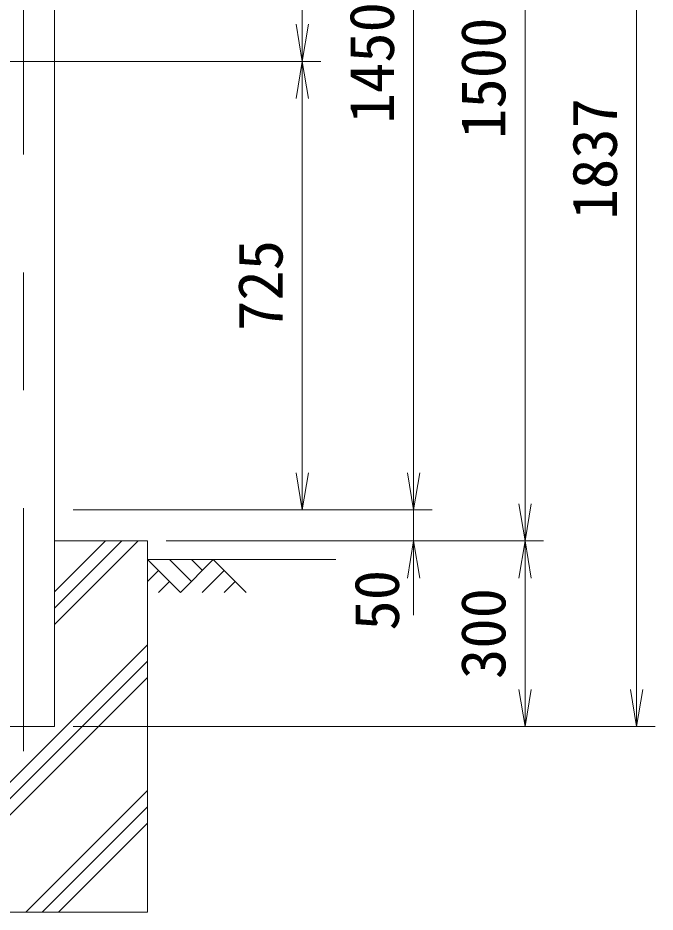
# Model space of a CAD drawing. Units: millimetres, scale not verified. Extents: x -6300 to 6300, y -4455 to 4455.
# Drawn here: x -669 to 361, y -1408 to 38 of the extents above; entities that cross this region are included whole.
import ezdxf
from ezdxf.enums import TextEntityAlignment as Align

# ---------------------------------------------------------------- set-up
doc = ezdxf.new("R2010")
doc.units = ezdxf.units.MM
doc.header["$LTSCALE"] = 30
doc.linetypes.add('USER1', pattern=[50.8, 31.75, -6.35, 6.35, -6.35])
for name, color, linetype, lineweight in [('0-1_D-STR1', 1, 'Continuous', 18), ('0-2_D-BMK', 2, 'USER1', 13), ('0-3_D-STR4', 7, 'Continuous', 9), ('0-4_D-BGD', 7, 'Continuous', 9), ('0-5_D-DCR-HCH', 7, 'Continuous', 9), ('0-6_D-STR-DIM', 7, 'Continuous', 9), ('0-7_0', 7, 'Continuous', 9)]:
    doc.layers.add(name, color=color, linetype=linetype, lineweight=lineweight)
doc.styles.add('ＭＳ ゴシック', font='')
doc.styles.get('ＭＳ ゴシック').set_extended_font_data('MS Gothic')

# ---------------------------------------------------------------- blocks, each defined once
blk = doc.blocks.new('_Open')
at = {"layer": '0-7_0'}
blk.add_line((-30, 5), (0, 0), dxfattribs=at)
blk.add_lwpolyline([(-30, -5), (0, 0), (-30, 0)], dxfattribs=at)

msp = doc.modelspace()

# ---------------------------------------------------------------- linework, layer by layer
at = {"layer": '0-1_D-STR1'}
msp.add_line((-609.41, 717.16), (-609.41, -1107.84), dxfattribs=at)
msp.add_lwpolyline([(-609.41, -1107.84), (-709.41, -1107.84), (-709.41, 717.16)], dxfattribs=at)
at = {"layer": '0-2_D-BMK'}
msp.add_line((-659.41, 769.16), (-659.41, -1147.84), dxfattribs=at)
at = {"layer": '0-3_D-STR4'}
for p, q in [((-609.41, -807.84), (-459.41, -807.84)), ((-459.41, -807.84), (-459.41, -1407.84)), ((-859.41, -1407.84), (-459.41, -1407.84))]:
    msp.add_line(p, q, dxfattribs=at)
at = {"layer": '0-4_D-BGD'}
msp.add_line((-459.41, -837.84), (-155.13, -837.84), dxfattribs=at)
at = {"layer": '0-5_D-DCR-HCH'}
for p, q in [((-609.41, -942.93), (-474.32, -807.84)), ((-609.41, -916.41), (-500.84, -807.84)), ((-609.41, -889.89), (-527.36, -807.84)), ((-406.2, -891.05), (-459.41, -837.84)), ((-388.46, -873.31), (-423.94, -837.84)), ((-352.99, -837.84), (-406.2, -891.05)), ((-370.63, -855.67), (-388.46, -837.84)), ((-352.99, -837.84), (-299.78, -891.05)), ((-441.67, -855.57), (-459.41, -873.23)), ((-335.25, -855.57), (-370.89, -891.05)), ((-423.94, -873.31), (-441.76, -891.05)), ((-317.51, -873.31), (-335.33, -891.05)), ((-859.41, -1375.6), (-459.41, -975.6)), ((-859.41, -1402.11), (-459.41, -1002.11)), ((-838.62, -1407.84), (-459.41, -1028.63)), ((-655.95, -1407.84), (-459.41, -1211.3)), ((-629.43, -1407.84), (-459.41, -1237.82)), ((-602.92, -1407.84), (-459.41, -1264.33))]:
    msp.add_line(p, q, dxfattribs=at)
at = {"layer": '0-6_D-STR-DIM'}
for p, q in [((330.59, 669.16), (330.59, -1047.84)), ((-209.41, 632.16), (-209.41, 27.16)), ((-29.41, 632.16), (-29.41, -697.84)), ((150.59, 632.16), (150.59, -747.84)), ((-1694.66, -32.84), (-179.41, -32.84)), ((-1694.66, -32.84), (-179.41, -32.84)), ((-209.41, -92.84), (-209.41, -697.84)), ((-29.41, -697.84), (-29.41, -637.84)), ((-579.41, -757.84), (-179.41, -757.84)), ((-579.41, -757.84), (0.59, -757.84)), ((-579.41, -757.84), (0.59, -757.84)), ((-29.41, -757.84), (-29.41, -807.84)), ((-429.41, -807.84), (0.59, -807.84)), ((-429.41, -807.84), (180.59, -807.84)), ((-429.41, -807.84), (180.59, -807.84)), ((-29.41, -867.84), (-29.41, -927.84)), ((150.59, -867.84), (150.59, -1047.84)), ((-579.41, -1107.84), (180.59, -1107.84)), ((-579.41, -1107.84), (360.59, -1107.84))]:
    msp.add_line(p, q, dxfattribs=at)

# ---------------------------------------------------------------- block references
at = {"layer": '0-6_D-STR-DIM', "xscale": 2, "yscale": 2}
for p, rotation in [((-209.41, -32.84), 270), ((-209.41, -32.84), 90), ((-209.41, -757.84), 270), ((-29.41, -757.84), 270), ((-29.41, -757.84), 270), ((150.59, -807.84), 270), ((-29.41, -807.84), 90), ((150.59, -807.84), 90), ((150.59, -1107.84), 270), ((330.59, -1107.84), 270)]:
    msp.add_blockref('_Open', p, dxfattribs=dict(at, rotation=rotation))

# ---------------------------------------------------------------- texts
at = {"layer": '0-6_D-STR-DIM', "style": 'ＭＳ ゴシック'}
for s, p in [('1450', (-39.53, -133.19)), ('1500', (140.47, -158.19)), ('1837', (320.47, -288.34)), ('725', (-219.53, -468.61)), ('50', (-31.47, -952.82)), ('300', (140.47, -1031.15))]:
    msp.add_text(s, height=72.14, rotation=90, dxfattribs=at).set_placement(p, align=Align.BOTTOM_LEFT)

doc.saveas('drawing.dxf')
